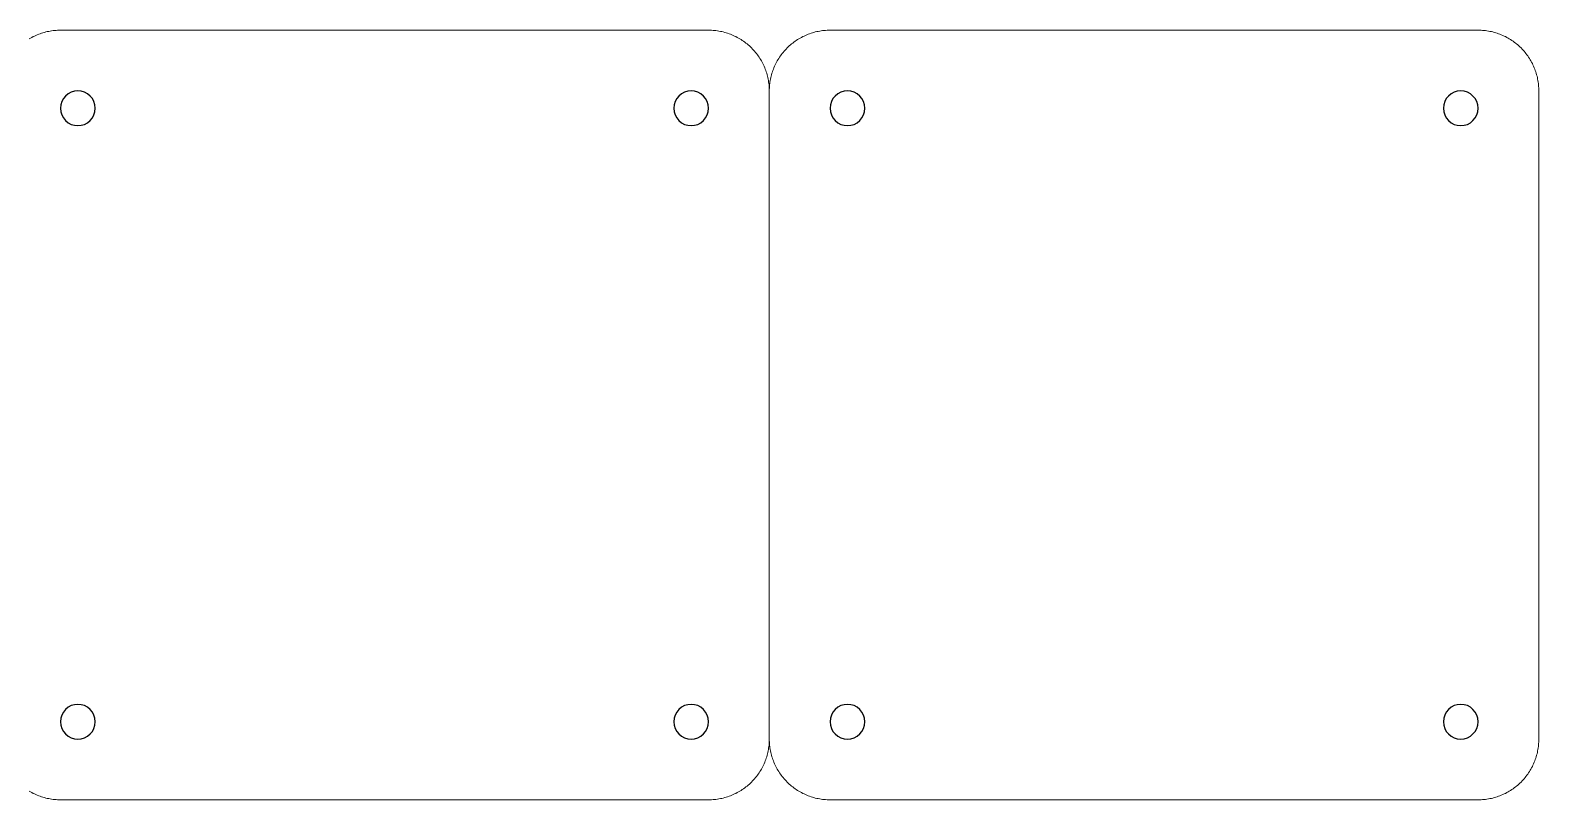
# Model space of a CAD drawing. Header units: millimetres. Extents: x 234 to 1180, y 556 to 689.
# Drawn here: x 919.5 to 1180.2, y 555.8 to 688.8 of the extents above; entities that cross this region are included whole.
import ezdxf

# ---------------------------------------------------------------- set-up
doc = ezdxf.new("R2010")
doc.units = ezdxf.units.MM
doc.layers.add('TOP_Full_CutOut_90', color=7, linetype='Continuous')
doc.layers.add('TOP_Full_CutOut_90_4', color=7, linetype='Continuous')
for name, color, linetype, lineweight in [('TOP_Full_CutOut_90_1', 7, 'Continuous', 18), ('TOP_Full_CutOut_90_2', 7, 'Continuous', 18), ('TOP_Full_CutOut_90_3', 7, 'Continuous', 18)]:
    doc.layers.add(name, color=color, linetype=linetype, lineweight=lineweight)

msp = doc.modelspace()

# ---------------------------------------------------------------- linework, layer by layer
at = {"layer": 'TOP_Full_CutOut_90'}
for points in [[(930.669182, 675.863807), (930.498464, 676.426587), (930.221235, 676.945247), (929.848146, 677.399857), (929.393536, 677.772945), (928.874876, 678.050175), (928.312097, 678.220892), (927.726826, 678.278536), (927.141555, 678.220892), (926.578775, 678.050175), (926.060115, 677.772945), (925.605505, 677.399857), (925.232417, 676.945247), (924.955187, 676.426587), (924.78447, 675.863807), (924.726826, 675.278536), (924.78447, 674.693266), (924.955187, 674.130486), (925.232417, 673.611826), (925.605505, 673.157216), (926.060115, 672.784128), (926.578775, 672.506898), (927.141555, 672.336181), (927.726826, 672.278536), (928.312097, 672.336181), (928.874876, 672.506898), (929.393536, 672.784128), (929.848146, 673.157216), (930.221235, 673.611826), (930.498464, 674.130486), (930.669182, 674.693266), (930.726826, 675.278536)], [(1036.669182, 675.863807), (1036.498464, 676.426587), (1036.221235, 676.945247), (1035.848146, 677.399857), (1035.393536, 677.772945), (1034.874876, 678.050175), (1034.312097, 678.220892), (1033.726826, 678.278536), (1033.141555, 678.220892), (1032.578775, 678.050175), (1032.060115, 677.772945), (1031.605505, 677.399857), (1031.232417, 676.945247), (1030.955187, 676.426587), (1030.78447, 675.863807), (1030.726826, 675.278536), (1030.78447, 674.693266), (1030.955187, 674.130486), (1031.232417, 673.611826), (1031.605505, 673.157216), (1032.060115, 672.784128), (1032.578775, 672.506898), (1033.141555, 672.336181), (1033.726826, 672.278536), (1034.312097, 672.336181), (1034.874876, 672.506898), (1035.393536, 672.784128), (1035.848146, 673.157216), (1036.221235, 673.611826), (1036.498464, 674.130486), (1036.669182, 674.693266), (1036.726826, 675.278536)], [(1063.669182, 675.863807), (1063.498464, 676.426587), (1063.221235, 676.945247), (1062.848146, 677.399857), (1062.393536, 677.772945), (1061.874876, 678.050175), (1061.312097, 678.220892), (1060.726826, 678.278536), (1060.141555, 678.220892), (1059.578775, 678.050175), (1059.060115, 677.772945), (1058.605505, 677.399857), (1058.232417, 676.945247), (1057.955187, 676.426587), (1057.78447, 675.863807), (1057.726826, 675.278536), (1057.78447, 674.693266), (1057.955187, 674.130486), (1058.232417, 673.611826), (1058.605505, 673.157216), (1059.060115, 672.784128), (1059.578775, 672.506898), (1060.141555, 672.336181), (1060.726826, 672.278536), (1061.312097, 672.336181), (1061.874876, 672.506898), (1062.393536, 672.784128), (1062.848146, 673.157216), (1063.221235, 673.611826), (1063.498464, 674.130486), (1063.669182, 674.693266), (1063.726826, 675.278536)], [(1169.669182, 675.863807), (1169.498464, 676.426587), (1169.221235, 676.945247), (1168.848146, 677.399857), (1168.393536, 677.772945), (1167.874876, 678.050175), (1167.312097, 678.220892), (1166.726826, 678.278536), (1166.141555, 678.220892), (1165.578775, 678.050175), (1165.060115, 677.772945), (1164.605505, 677.399857), (1164.232417, 676.945247), (1163.955187, 676.426587), (1163.78447, 675.863807), (1163.726826, 675.278536), (1163.78447, 674.693266), (1163.955187, 674.130486), (1164.232417, 673.611826), (1164.605505, 673.157216), (1165.060115, 672.784128), (1165.578775, 672.506898), (1166.141555, 672.336181), (1166.726826, 672.278536), (1167.312097, 672.336181), (1167.874876, 672.506898), (1168.393536, 672.784128), (1168.848146, 673.157216), (1169.221235, 673.611826), (1169.498464, 674.130486), (1169.669182, 674.693266), (1169.726826, 675.278536)], [(930.669182, 569.863807), (930.498464, 570.426587), (930.221235, 570.945247), (929.848146, 571.399857), (929.393536, 571.772945), (928.874876, 572.050175), (928.312097, 572.220892), (927.726826, 572.278536), (927.141555, 572.220892), (926.578775, 572.050175), (926.060115, 571.772945), (925.605505, 571.399857), (925.232417, 570.945247), (924.955187, 570.426587), (924.78447, 569.863807), (924.726826, 569.278536), (924.78447, 568.693266), (924.955187, 568.130486), (925.232417, 567.611826), (925.605505, 567.157216), (926.060115, 566.784128), (926.578775, 566.506898), (927.141555, 566.336181), (927.726826, 566.278536), (928.312097, 566.336181), (928.874876, 566.506898), (929.393536, 566.784128), (929.848146, 567.157216), (930.221235, 567.611826), (930.498464, 568.130486), (930.669182, 568.693266), (930.726826, 569.278536)], [(1036.669182, 569.863807), (1036.498464, 570.426587), (1036.221235, 570.945247), (1035.848146, 571.399857), (1035.393536, 571.772945), (1034.874876, 572.050175), (1034.312097, 572.220892), (1033.726826, 572.278536), (1033.141555, 572.220892), (1032.578775, 572.050175), (1032.060115, 571.772945), (1031.605505, 571.399857), (1031.232417, 570.945247), (1030.955187, 570.426587), (1030.78447, 569.863807), (1030.726826, 569.278536), (1030.78447, 568.693266), (1030.955187, 568.130486), (1031.232417, 567.611826), (1031.605505, 567.157216), (1032.060115, 566.784128), (1032.578775, 566.506898), (1033.141555, 566.336181), (1033.726826, 566.278536), (1034.312097, 566.336181), (1034.874876, 566.506898), (1035.393536, 566.784128), (1035.848146, 567.157216), (1036.221235, 567.611826), (1036.498464, 568.130486), (1036.669182, 568.693266), (1036.726826, 569.278536)], [(1063.669182, 569.863807), (1063.498464, 570.426587), (1063.221235, 570.945247), (1062.848146, 571.399857), (1062.393536, 571.772945), (1061.874876, 572.050175), (1061.312097, 572.220892), (1060.726826, 572.278536), (1060.141555, 572.220892), (1059.578775, 572.050175), (1059.060115, 571.772945), (1058.605505, 571.399857), (1058.232417, 570.945247), (1057.955187, 570.426587), (1057.78447, 569.863807), (1057.726826, 569.278536), (1057.78447, 568.693266), (1057.955187, 568.130486), (1058.232417, 567.611826), (1058.605505, 567.157216), (1059.060115, 566.784128), (1059.578775, 566.506898), (1060.141555, 566.336181), (1060.726826, 566.278536), (1061.312097, 566.336181), (1061.874876, 566.506898), (1062.393536, 566.784128), (1062.848146, 567.157216), (1063.221235, 567.611826), (1063.498464, 568.130486), (1063.669182, 568.693266), (1063.726826, 569.278536)], [(1169.669182, 569.863807), (1169.498464, 570.426587), (1169.221235, 570.945247), (1168.848146, 571.399857), (1168.393536, 571.772945), (1167.874876, 572.050175), (1167.312097, 572.220892), (1166.726826, 572.278536), (1166.141555, 572.220892), (1165.578775, 572.050175), (1165.060115, 571.772945), (1164.605505, 571.399857), (1164.232417, 570.945247), (1163.955187, 570.426587), (1163.78447, 569.863807), (1163.726826, 569.278536), (1163.78447, 568.693266), (1163.955187, 568.130486), (1164.232417, 567.611826), (1164.605505, 567.157216), (1165.060115, 566.784128), (1165.578775, 566.506898), (1166.141555, 566.336181), (1166.726826, 566.278536), (1167.312097, 566.336181), (1167.874876, 566.506898), (1168.393536, 566.784128), (1168.848146, 567.157216), (1169.221235, 567.611826), (1169.498464, 568.130486), (1169.669182, 568.693266), (1169.726826, 569.278536)]]:
    msp.add_lwpolyline(points, close=True, dxfattribs=at)
at = {"layer": 'TOP_Full_CutOut_90_1'}
for points in [[(919.328747, 687.284687), (919.551395, 687.41445), (919.77716, 687.53871), (920.005907, 687.657392), (920.237497, 687.770424), (920.471792, 687.877739), (920.70865, 687.979272), (920.947928, 688.074961), (921.189482, 688.164749), (921.433167, 688.248582), (921.678837, 688.32641), (921.926342, 688.398185), (922.175534, 688.463865), (922.426263, 688.523409), (922.678377, 688.576782), (922.931726, 688.623952), (923.186156, 688.66489), (923.441514, 688.699572), (923.697646, 688.727976), (923.954398, 688.750086), (924.211615, 688.765889), (924.469143, 688.775374), (924.726826, 688.778536), (1036.726826, 688.778536), (1036.984509, 688.775374), (1037.242036, 688.765889), (1037.499254, 688.750086), (1037.756006, 688.727976), (1038.012138, 688.699572), (1038.267496, 688.66489), (1038.521926, 688.623952), (1038.775274, 688.576782), (1039.027389, 688.523409), (1039.278118, 688.463865), (1039.52731, 688.398185), (1039.774815, 688.32641), (1040.020484, 688.248582), (1040.264169, 688.164749), (1040.505724, 688.074961), (1040.745002, 687.979272), (1040.98186, 687.877739), (1041.216154, 687.770424), (1041.447745, 687.657392), (1041.676491, 687.53871), (1041.902257, 687.41445), (1042.124905, 687.284687), (1042.344301, 687.149499), (1042.560313, 687.008967), (1042.772812, 686.863177), (1042.981668, 686.712216), (1043.186757, 686.556174), (1043.387955, 686.395146), (1043.585141, 686.229229), (1043.778195, 686.058523), (1043.967001, 685.883131), (1044.151447, 685.703158), (1044.33142, 685.518712), (1044.506813, 685.329905), (1044.677519, 685.136851), (1044.843435, 684.939666), (1045.004463, 684.738468), (1045.160505, 684.533379), (1045.311466, 684.324522), (1045.457257, 684.112024), (1045.597788, 683.896011), (1045.732976, 683.676615), (1045.862739, 683.453967), (1045.986999, 683.228202), (1046.105681, 682.999455), (1046.218713, 682.767865), (1046.326028, 682.53357), (1046.427561, 682.296713), (1046.52325, 682.057434), (1046.613038, 681.81588), (1046.696872, 681.572195), (1046.774699, 681.326526), (1046.846474, 681.07902), (1046.912154, 680.829828), (1046.971698, 680.579099), (1047.025071, 680.326985), (1047.072241, 680.073636), (1047.113179, 679.819206), (1047.147861, 679.563849), (1047.176265, 679.307716), (1047.198376, 679.050964), (1047.214178, 678.793747), (1047.223663, 678.536219), (1047.226826, 678.278536), (1047.226826, 566.278536), (1047.223663, 566.020854), (1047.214178, 565.763326), (1047.198376, 565.506109), (1047.176265, 565.249356), (1047.147861, 564.993224), (1047.113179, 564.737866), (1047.072241, 564.483437), (1047.025071, 564.230088), (1046.971698, 563.977973), (1046.912154, 563.727245), (1046.846474, 563.478053), (1046.774699, 563.230547), (1046.696872, 562.984878), (1046.613038, 562.741193), (1046.52325, 562.499639), (1046.427561, 562.26036), (1046.326028, 562.023503), (1046.218713, 561.789208), (1046.105681, 561.557618), (1045.986999, 561.328871), (1045.862739, 561.103105), (1045.732976, 560.880458), (1045.597788, 560.661061), (1045.457257, 560.445049), (1045.311466, 560.23255), (1045.160505, 560.023694), (1045.004463, 559.818605), (1044.843435, 559.617407), (1044.677519, 559.420222), (1044.506813, 559.227167), (1044.33142, 559.038361), (1044.151447, 558.853915), (1043.967001, 558.673942), (1043.778195, 558.49855), (1043.585141, 558.327844), (1043.387955, 558.161927), (1043.186757, 558.000899), (1042.981668, 557.844857), (1042.772812, 557.693896), (1042.560313, 557.548106), (1042.344301, 557.407574), (1042.124905, 557.272386), (1041.902257, 557.142623), (1041.676491, 557.018363), (1041.447745, 556.899681), (1041.216154, 556.786649), (1040.98186, 556.679334), (1040.745002, 556.577801), (1040.505724, 556.482112), (1040.264169, 556.392324), (1040.020484, 556.308491), (1039.774815, 556.230663), (1039.52731, 556.158888), (1039.278118, 556.093208), (1039.027389, 556.033664), (1038.775274, 555.980291), (1038.521926, 555.933121), (1038.267496, 555.892183), (1038.012138, 555.857501), (1037.756006, 555.829097), (1037.499254, 555.806987), (1037.242036, 555.791184), (1036.984509, 555.781699), (1036.726826, 555.778536), (924.726826, 555.778536), (924.469143, 555.781699), (924.211615, 555.791184), (923.954398, 555.806987), (923.697646, 555.829097), (923.441514, 555.857501), (923.186156, 555.892183), (922.931726, 555.933121), (922.678377, 555.980291), (922.426263, 556.033664), (922.175534, 556.093208), (921.926342, 556.158888), (921.678837, 556.230663), (921.433167, 556.308491), (921.189482, 556.392324), (920.947928, 556.482112), (920.70865, 556.577801), (920.471792, 556.679334), (920.237497, 556.786649), (920.005907, 556.899681), (919.77716, 557.018363), (919.551395, 557.142623), (919.328747, 557.272386)], [(1047.226826, 678.278536), (1047.229988, 678.536219), (1047.239473, 678.793747), (1047.255276, 679.050964), (1047.277386, 679.307716), (1047.305791, 679.563849), (1047.340472, 679.819206), (1047.38141, 680.073636), (1047.42858, 680.326985), (1047.481953, 680.579099), (1047.541498, 680.829828), (1047.607177, 681.07902), (1047.678952, 681.326526), (1047.75678, 681.572195), (1047.840613, 681.81588), (1047.930401, 682.057434), (1048.026091, 682.296713), (1048.127623, 682.53357), (1048.234938, 682.767865), (1048.347971, 682.999455), (1048.466652, 683.228202), (1048.590912, 683.453967), (1048.720675, 683.676615), (1048.855863, 683.896011), (1048.996395, 684.112024), (1049.142185, 684.324522), (1049.293147, 684.533379), (1049.449188, 684.738468), (1049.610216, 684.939666), (1049.776133, 685.136851), (1049.946839, 685.329905), (1050.122231, 685.518712), (1050.302205, 685.703158), (1050.48665, 685.883131), (1050.675457, 686.058523), (1050.868511, 686.229229), (1051.065696, 686.395146), (1051.266894, 686.556174), (1051.471983, 686.712216), (1051.68084, 686.863177), (1051.893338, 687.008967), (1052.109351, 687.149499), (1052.328747, 687.284687), (1052.551395, 687.41445), (1052.77716, 687.53871), (1053.005907, 687.657392), (1053.237497, 687.770424), (1053.471792, 687.877739), (1053.70865, 687.979272), (1053.947928, 688.074961), (1054.189482, 688.164749), (1054.433167, 688.248582), (1054.678837, 688.32641), (1054.926342, 688.398185), (1055.175534, 688.463865), (1055.426263, 688.523409), (1055.678377, 688.576782), (1055.931726, 688.623952), (1056.186156, 688.66489), (1056.441514, 688.699572), (1056.697646, 688.727976), (1056.954398, 688.750086), (1057.211615, 688.765889), (1057.469143, 688.775374), (1057.726826, 688.778536), (1169.726826, 688.778536), (1169.984509, 688.775374), (1170.242036, 688.765889), (1170.499254, 688.750086), (1170.756006, 688.727976), (1171.012138, 688.699572), (1171.267496, 688.66489), (1171.521926, 688.623952), (1171.775274, 688.576782), (1172.027389, 688.523409), (1172.278118, 688.463865), (1172.52731, 688.398185), (1172.774815, 688.32641), (1173.020484, 688.248582), (1173.264169, 688.164749), (1173.505724, 688.074961), (1173.745002, 687.979272), (1173.98186, 687.877739), (1174.216154, 687.770424), (1174.447745, 687.657392), (1174.676491, 687.53871), (1174.902257, 687.41445), (1175.124905, 687.284687), (1175.344301, 687.149499), (1175.560313, 687.008967), (1175.772812, 686.863177), (1175.981668, 686.712216), (1176.186757, 686.556174), (1176.387955, 686.395146), (1176.585141, 686.229229), (1176.778195, 686.058523), (1176.967001, 685.883131), (1177.151447, 685.703158), (1177.33142, 685.518712), (1177.506813, 685.329905), (1177.677519, 685.136851), (1177.843435, 684.939666), (1178.004463, 684.738468), (1178.160505, 684.533379), (1178.311466, 684.324522), (1178.457257, 684.112024), (1178.597788, 683.896011), (1178.732976, 683.676615), (1178.862739, 683.453967), (1178.986999, 683.228202), (1179.105681, 682.999455), (1179.218713, 682.767865), (1179.326028, 682.53357), (1179.427561, 682.296713), (1179.52325, 682.057434), (1179.613038, 681.81588), (1179.696872, 681.572195), (1179.774699, 681.326526), (1179.846474, 681.07902), (1179.912154, 680.829828), (1179.971698, 680.579099), (1180.025071, 680.326985), (1180.072241, 680.073636), (1180.113179, 679.819206), (1180.147861, 679.563849), (1180.176265, 679.307716), (1180.198376, 679.050964), (1180.214178, 678.793747), (1180.223663, 678.536219), (1180.226826, 678.278536), (1180.226826, 566.278536), (1180.223663, 566.020854), (1180.214178, 565.763326), (1180.198376, 565.506109), (1180.176265, 565.249356), (1180.147861, 564.993224), (1180.113179, 564.737866), (1180.072241, 564.483437), (1180.025071, 564.230088), (1179.971698, 563.977973), (1179.912154, 563.727245), (1179.846474, 563.478053), (1179.774699, 563.230547), (1179.696872, 562.984878), (1179.613038, 562.741193), (1179.52325, 562.499639), (1179.427561, 562.26036), (1179.326028, 562.023503), (1179.218713, 561.789208), (1179.105681, 561.557618), (1178.986999, 561.328871), (1178.862739, 561.103105), (1178.732976, 560.880458), (1178.597788, 560.661061), (1178.457257, 560.445049), (1178.311466, 560.23255), (1178.160505, 560.023694), (1178.004463, 559.818605), (1177.843435, 559.617407), (1177.677519, 559.420222), (1177.506813, 559.227167), (1177.33142, 559.038361), (1177.151447, 558.853915), (1176.967001, 558.673942), (1176.778195, 558.49855), (1176.585141, 558.327844), (1176.387955, 558.161927), (1176.186757, 558.000899), (1175.981668, 557.844857), (1175.772812, 557.693896), (1175.560313, 557.548106), (1175.344301, 557.407574), (1175.124905, 557.272386), (1174.902257, 557.142623), (1174.676491, 557.018363), (1174.447745, 556.899681), (1174.216154, 556.786649), (1173.98186, 556.679334), (1173.745002, 556.577801), (1173.505724, 556.482112), (1173.264169, 556.392324), (1173.020484, 556.308491), (1172.774815, 556.230663), (1172.52731, 556.158888), (1172.278118, 556.093208), (1172.027389, 556.033664), (1171.775274, 555.980291), (1171.521926, 555.933121), (1171.267496, 555.892183), (1171.012138, 555.857501), (1170.756006, 555.829097), (1170.499254, 555.806987), (1170.242036, 555.791184), (1169.984509, 555.781699), (1169.726826, 555.778536), (1057.726826, 555.778536), (1057.469143, 555.781699), (1057.211615, 555.791184), (1056.954398, 555.806987), (1056.697646, 555.829097), (1056.441514, 555.857501), (1056.186156, 555.892183), (1055.931726, 555.933121), (1055.678377, 555.980291), (1055.426263, 556.033664), (1055.175534, 556.093208), (1054.926342, 556.158888), (1054.678837, 556.230663), (1054.433167, 556.308491), (1054.189482, 556.392324), (1053.947928, 556.482112), (1053.70865, 556.577801), (1053.471792, 556.679334), (1053.237497, 556.786649), (1053.005907, 556.899681), (1052.77716, 557.018363), (1052.551395, 557.142623), (1052.328747, 557.272386), (1052.109351, 557.407574), (1051.893338, 557.548106), (1051.68084, 557.693896), (1051.471983, 557.844857), (1051.266894, 558.000899), (1051.065696, 558.161927), (1050.868511, 558.327844), (1050.675457, 558.49855), (1050.48665, 558.673942), (1050.302205, 558.853915), (1050.122231, 559.038361), (1049.946839, 559.227167), (1049.776133, 559.420222), (1049.610216, 559.617407), (1049.449188, 559.818605), (1049.293147, 560.023694), (1049.142185, 560.23255), (1048.996395, 560.445049), (1048.855863, 560.661061), (1048.720675, 560.880458), (1048.590912, 561.103105), (1048.466652, 561.328871), (1048.347971, 561.557618), (1048.234938, 561.789208), (1048.127623, 562.023503), (1048.026091, 562.26036), (1047.930401, 562.499639), (1047.840613, 562.741193), (1047.75678, 562.984878), (1047.678952, 563.230547), (1047.607177, 563.478053), (1047.541498, 563.727245), (1047.481953, 563.977973), (1047.42858, 564.230088), (1047.38141, 564.483437), (1047.340472, 564.737866), (1047.305791, 564.993224), (1047.277386, 565.249356), (1047.255276, 565.506109), (1047.239473, 565.763326), (1047.229988, 566.020854), (1047.226826, 566.278536)]]:
    msp.add_lwpolyline(points, dxfattribs=at)
at = {"layer": 'TOP_Full_CutOut_90_2'}
for points in [[(930.669182, 675.863807), (930.498464, 676.426587), (930.221235, 676.945247), (929.848146, 677.399857), (929.393536, 677.772945), (928.874876, 678.050175), (928.312097, 678.220892), (927.726826, 678.278536), (927.141555, 678.220892), (926.578775, 678.050175), (926.060115, 677.772945), (925.605505, 677.399857), (925.232417, 676.945247), (924.955187, 676.426587), (924.78447, 675.863807), (924.726826, 675.278536), (924.78447, 674.693266), (924.955187, 674.130486), (925.232417, 673.611826), (925.605505, 673.157216), (926.060115, 672.784128), (926.578775, 672.506898), (927.141555, 672.336181), (927.726826, 672.278536), (928.312097, 672.336181), (928.874876, 672.506898), (929.393536, 672.784128), (929.848146, 673.157216), (930.221235, 673.611826), (930.498464, 674.130486), (930.669182, 674.693266), (930.726826, 675.278536)], [(1036.669182, 675.863807), (1036.498464, 676.426587), (1036.221235, 676.945247), (1035.848146, 677.399857), (1035.393536, 677.772945), (1034.874876, 678.050175), (1034.312097, 678.220892), (1033.726826, 678.278536), (1033.141555, 678.220892), (1032.578775, 678.050175), (1032.060115, 677.772945), (1031.605505, 677.399857), (1031.232417, 676.945247), (1030.955187, 676.426587), (1030.78447, 675.863807), (1030.726826, 675.278536), (1030.78447, 674.693266), (1030.955187, 674.130486), (1031.232417, 673.611826), (1031.605505, 673.157216), (1032.060115, 672.784128), (1032.578775, 672.506898), (1033.141555, 672.336181), (1033.726826, 672.278536), (1034.312097, 672.336181), (1034.874876, 672.506898), (1035.393536, 672.784128), (1035.848146, 673.157216), (1036.221235, 673.611826), (1036.498464, 674.130486), (1036.669182, 674.693266), (1036.726826, 675.278536)], [(1063.669182, 675.863807), (1063.498464, 676.426587), (1063.221235, 676.945247), (1062.848146, 677.399857), (1062.393536, 677.772945), (1061.874876, 678.050175), (1061.312097, 678.220892), (1060.726826, 678.278536), (1060.141555, 678.220892), (1059.578775, 678.050175), (1059.060115, 677.772945), (1058.605505, 677.399857), (1058.232417, 676.945247), (1057.955187, 676.426587), (1057.78447, 675.863807), (1057.726826, 675.278536), (1057.78447, 674.693266), (1057.955187, 674.130486), (1058.232417, 673.611826), (1058.605505, 673.157216), (1059.060115, 672.784128), (1059.578775, 672.506898), (1060.141555, 672.336181), (1060.726826, 672.278536), (1061.312097, 672.336181), (1061.874876, 672.506898), (1062.393536, 672.784128), (1062.848146, 673.157216), (1063.221235, 673.611826), (1063.498464, 674.130486), (1063.669182, 674.693266), (1063.726826, 675.278536)], [(1169.669182, 675.863807), (1169.498464, 676.426587), (1169.221235, 676.945247), (1168.848146, 677.399857), (1168.393536, 677.772945), (1167.874876, 678.050175), (1167.312097, 678.220892), (1166.726826, 678.278536), (1166.141555, 678.220892), (1165.578775, 678.050175), (1165.060115, 677.772945), (1164.605505, 677.399857), (1164.232417, 676.945247), (1163.955187, 676.426587), (1163.78447, 675.863807), (1163.726826, 675.278536), (1163.78447, 674.693266), (1163.955187, 674.130486), (1164.232417, 673.611826), (1164.605505, 673.157216), (1165.060115, 672.784128), (1165.578775, 672.506898), (1166.141555, 672.336181), (1166.726826, 672.278536), (1167.312097, 672.336181), (1167.874876, 672.506898), (1168.393536, 672.784128), (1168.848146, 673.157216), (1169.221235, 673.611826), (1169.498464, 674.130486), (1169.669182, 674.693266), (1169.726826, 675.278536)], [(930.669182, 569.863807), (930.498464, 570.426587), (930.221235, 570.945247), (929.848146, 571.399857), (929.393536, 571.772945), (928.874876, 572.050175), (928.312097, 572.220892), (927.726826, 572.278536), (927.141555, 572.220892), (926.578775, 572.050175), (926.060115, 571.772945), (925.605505, 571.399857), (925.232417, 570.945247), (924.955187, 570.426587), (924.78447, 569.863807), (924.726826, 569.278536), (924.78447, 568.693266), (924.955187, 568.130486), (925.232417, 567.611826), (925.605505, 567.157216), (926.060115, 566.784128), (926.578775, 566.506898), (927.141555, 566.336181), (927.726826, 566.278536), (928.312097, 566.336181), (928.874876, 566.506898), (929.393536, 566.784128), (929.848146, 567.157216), (930.221235, 567.611826), (930.498464, 568.130486), (930.669182, 568.693266), (930.726826, 569.278536)], [(1036.669182, 569.863807), (1036.498464, 570.426587), (1036.221235, 570.945247), (1035.848146, 571.399857), (1035.393536, 571.772945), (1034.874876, 572.050175), (1034.312097, 572.220892), (1033.726826, 572.278536), (1033.141555, 572.220892), (1032.578775, 572.050175), (1032.060115, 571.772945), (1031.605505, 571.399857), (1031.232417, 570.945247), (1030.955187, 570.426587), (1030.78447, 569.863807), (1030.726826, 569.278536), (1030.78447, 568.693266), (1030.955187, 568.130486), (1031.232417, 567.611826), (1031.605505, 567.157216), (1032.060115, 566.784128), (1032.578775, 566.506898), (1033.141555, 566.336181), (1033.726826, 566.278536), (1034.312097, 566.336181), (1034.874876, 566.506898), (1035.393536, 566.784128), (1035.848146, 567.157216), (1036.221235, 567.611826), (1036.498464, 568.130486), (1036.669182, 568.693266), (1036.726826, 569.278536)], [(1063.669182, 569.863807), (1063.498464, 570.426587), (1063.221235, 570.945247), (1062.848146, 571.399857), (1062.393536, 571.772945), (1061.874876, 572.050175), (1061.312097, 572.220892), (1060.726826, 572.278536), (1060.141555, 572.220892), (1059.578775, 572.050175), (1059.060115, 571.772945), (1058.605505, 571.399857), (1058.232417, 570.945247), (1057.955187, 570.426587), (1057.78447, 569.863807), (1057.726826, 569.278536), (1057.78447, 568.693266), (1057.955187, 568.130486), (1058.232417, 567.611826), (1058.605505, 567.157216), (1059.060115, 566.784128), (1059.578775, 566.506898), (1060.141555, 566.336181), (1060.726826, 566.278536), (1061.312097, 566.336181), (1061.874876, 566.506898), (1062.393536, 566.784128), (1062.848146, 567.157216), (1063.221235, 567.611826), (1063.498464, 568.130486), (1063.669182, 568.693266), (1063.726826, 569.278536)], [(1169.669182, 569.863807), (1169.498464, 570.426587), (1169.221235, 570.945247), (1168.848146, 571.399857), (1168.393536, 571.772945), (1167.874876, 572.050175), (1167.312097, 572.220892), (1166.726826, 572.278536), (1166.141555, 572.220892), (1165.578775, 572.050175), (1165.060115, 571.772945), (1164.605505, 571.399857), (1164.232417, 570.945247), (1163.955187, 570.426587), (1163.78447, 569.863807), (1163.726826, 569.278536), (1163.78447, 568.693266), (1163.955187, 568.130486), (1164.232417, 567.611826), (1164.605505, 567.157216), (1165.060115, 566.784128), (1165.578775, 566.506898), (1166.141555, 566.336181), (1166.726826, 566.278536), (1167.312097, 566.336181), (1167.874876, 566.506898), (1168.393536, 566.784128), (1168.848146, 567.157216), (1169.221235, 567.611826), (1169.498464, 568.130486), (1169.669182, 568.693266), (1169.726826, 569.278536)]]:
    msp.add_lwpolyline(points, close=True, dxfattribs=at)
at = {"layer": 'TOP_Full_CutOut_90_3'}
for points in [[(919.328747, 687.284687), (919.551395, 687.41445), (919.77716, 687.53871), (920.005907, 687.657392), (920.237497, 687.770424), (920.471792, 687.877739), (920.70865, 687.979272), (920.947928, 688.074961), (921.189482, 688.164749), (921.433167, 688.248582), (921.678837, 688.32641), (921.926342, 688.398185), (922.175534, 688.463865), (922.426263, 688.523409), (922.678377, 688.576782), (922.931726, 688.623952), (923.186156, 688.66489), (923.441514, 688.699572), (923.697646, 688.727976), (923.954398, 688.750086), (924.211615, 688.765889), (924.469143, 688.775374), (924.726826, 688.778536), (1036.726826, 688.778536), (1036.984509, 688.775374), (1037.242036, 688.765889), (1037.499254, 688.750086), (1037.756006, 688.727976), (1038.012138, 688.699572), (1038.267496, 688.66489), (1038.521926, 688.623952), (1038.775274, 688.576782), (1039.027389, 688.523409), (1039.278118, 688.463865), (1039.52731, 688.398185), (1039.774815, 688.32641), (1040.020484, 688.248582), (1040.264169, 688.164749), (1040.505724, 688.074961), (1040.745002, 687.979272), (1040.98186, 687.877739), (1041.216154, 687.770424), (1041.447745, 687.657392), (1041.676491, 687.53871), (1041.902257, 687.41445), (1042.124905, 687.284687), (1042.344301, 687.149499), (1042.560313, 687.008967), (1042.772812, 686.863177), (1042.981668, 686.712216), (1043.186757, 686.556174), (1043.387955, 686.395146), (1043.585141, 686.229229), (1043.778195, 686.058523), (1043.967001, 685.883131), (1044.151447, 685.703158), (1044.33142, 685.518712), (1044.506813, 685.329905), (1044.677519, 685.136851), (1044.843435, 684.939666), (1045.004463, 684.738468), (1045.160505, 684.533379), (1045.311466, 684.324522), (1045.457257, 684.112024), (1045.597788, 683.896011), (1045.732976, 683.676615), (1045.862739, 683.453967), (1045.986999, 683.228202), (1046.105681, 682.999455), (1046.218713, 682.767865), (1046.326028, 682.53357), (1046.427561, 682.296713), (1046.52325, 682.057434), (1046.613038, 681.81588), (1046.696872, 681.572195), (1046.774699, 681.326526), (1046.846474, 681.07902), (1046.912154, 680.829828), (1046.971698, 680.579099), (1047.025071, 680.326985), (1047.072241, 680.073636), (1047.113179, 679.819206), (1047.147861, 679.563849), (1047.176265, 679.307716), (1047.198376, 679.050964), (1047.214178, 678.793747), (1047.223663, 678.536219), (1047.226826, 678.278536), (1047.226826, 566.278536), (1047.223663, 566.020854), (1047.214178, 565.763326), (1047.198376, 565.506109), (1047.176265, 565.249356), (1047.147861, 564.993224), (1047.113179, 564.737866), (1047.072241, 564.483437), (1047.025071, 564.230088), (1046.971698, 563.977973), (1046.912154, 563.727245), (1046.846474, 563.478053), (1046.774699, 563.230547), (1046.696872, 562.984878), (1046.613038, 562.741193), (1046.52325, 562.499639), (1046.427561, 562.26036), (1046.326028, 562.023503), (1046.218713, 561.789208), (1046.105681, 561.557618), (1045.986999, 561.328871), (1045.862739, 561.103105), (1045.732976, 560.880458), (1045.597788, 560.661061), (1045.457257, 560.445049), (1045.311466, 560.23255), (1045.160505, 560.023694), (1045.004463, 559.818605), (1044.843435, 559.617407), (1044.677519, 559.420222), (1044.506813, 559.227167), (1044.33142, 559.038361), (1044.151447, 558.853915), (1043.967001, 558.673942), (1043.778195, 558.49855), (1043.585141, 558.327844), (1043.387955, 558.161927), (1043.186757, 558.000899), (1042.981668, 557.844857), (1042.772812, 557.693896), (1042.560313, 557.548106), (1042.344301, 557.407574), (1042.124905, 557.272386), (1041.902257, 557.142623), (1041.676491, 557.018363), (1041.447745, 556.899681), (1041.216154, 556.786649), (1040.98186, 556.679334), (1040.745002, 556.577801), (1040.505724, 556.482112), (1040.264169, 556.392324), (1040.020484, 556.308491), (1039.774815, 556.230663), (1039.52731, 556.158888), (1039.278118, 556.093208), (1039.027389, 556.033664), (1038.775274, 555.980291), (1038.521926, 555.933121), (1038.267496, 555.892183), (1038.012138, 555.857501), (1037.756006, 555.829097), (1037.499254, 555.806987), (1037.242036, 555.791184), (1036.984509, 555.781699), (1036.726826, 555.778536), (924.726826, 555.778536), (924.469143, 555.781699), (924.211615, 555.791184), (923.954398, 555.806987), (923.697646, 555.829097), (923.441514, 555.857501), (923.186156, 555.892183), (922.931726, 555.933121), (922.678377, 555.980291), (922.426263, 556.033664), (922.175534, 556.093208), (921.926342, 556.158888), (921.678837, 556.230663), (921.433167, 556.308491), (921.189482, 556.392324), (920.947928, 556.482112), (920.70865, 556.577801), (920.471792, 556.679334), (920.237497, 556.786649), (920.005907, 556.899681), (919.77716, 557.018363), (919.551395, 557.142623), (919.328747, 557.272386)], [(1047.226826, 678.278536), (1047.229988, 678.536219), (1047.239473, 678.793747), (1047.255276, 679.050964), (1047.277386, 679.307716), (1047.305791, 679.563849), (1047.340472, 679.819206), (1047.38141, 680.073636), (1047.42858, 680.326985), (1047.481953, 680.579099), (1047.541498, 680.829828), (1047.607177, 681.07902), (1047.678952, 681.326526), (1047.75678, 681.572195), (1047.840613, 681.81588), (1047.930401, 682.057434), (1048.026091, 682.296713), (1048.127623, 682.53357), (1048.234938, 682.767865), (1048.347971, 682.999455), (1048.466652, 683.228202), (1048.590912, 683.453967), (1048.720675, 683.676615), (1048.855863, 683.896011), (1048.996395, 684.112024), (1049.142185, 684.324522), (1049.293147, 684.533379), (1049.449188, 684.738468), (1049.610216, 684.939666), (1049.776133, 685.136851), (1049.946839, 685.329905), (1050.122231, 685.518712), (1050.302205, 685.703158), (1050.48665, 685.883131), (1050.675457, 686.058523), (1050.868511, 686.229229), (1051.065696, 686.395146), (1051.266894, 686.556174), (1051.471983, 686.712216), (1051.68084, 686.863177), (1051.893338, 687.008967), (1052.109351, 687.149499), (1052.328747, 687.284687), (1052.551395, 687.41445), (1052.77716, 687.53871), (1053.005907, 687.657392), (1053.237497, 687.770424), (1053.471792, 687.877739), (1053.70865, 687.979272), (1053.947928, 688.074961), (1054.189482, 688.164749), (1054.433167, 688.248582), (1054.678837, 688.32641), (1054.926342, 688.398185), (1055.175534, 688.463865), (1055.426263, 688.523409), (1055.678377, 688.576782), (1055.931726, 688.623952), (1056.186156, 688.66489), (1056.441514, 688.699572), (1056.697646, 688.727976), (1056.954398, 688.750086), (1057.211615, 688.765889), (1057.469143, 688.775374), (1057.726826, 688.778536), (1169.726826, 688.778536), (1169.984509, 688.775374), (1170.242036, 688.765889), (1170.499254, 688.750086), (1170.756006, 688.727976), (1171.012138, 688.699572), (1171.267496, 688.66489), (1171.521926, 688.623952), (1171.775274, 688.576782), (1172.027389, 688.523409), (1172.278118, 688.463865), (1172.52731, 688.398185), (1172.774815, 688.32641), (1173.020484, 688.248582), (1173.264169, 688.164749), (1173.505724, 688.074961), (1173.745002, 687.979272), (1173.98186, 687.877739), (1174.216154, 687.770424), (1174.447745, 687.657392), (1174.676491, 687.53871), (1174.902257, 687.41445), (1175.124905, 687.284687), (1175.344301, 687.149499), (1175.560313, 687.008967), (1175.772812, 686.863177), (1175.981668, 686.712216), (1176.186757, 686.556174), (1176.387955, 686.395146), (1176.585141, 686.229229), (1176.778195, 686.058523), (1176.967001, 685.883131), (1177.151447, 685.703158), (1177.33142, 685.518712), (1177.506813, 685.329905), (1177.677519, 685.136851), (1177.843435, 684.939666), (1178.004463, 684.738468), (1178.160505, 684.533379), (1178.311466, 684.324522), (1178.457257, 684.112024), (1178.597788, 683.896011), (1178.732976, 683.676615), (1178.862739, 683.453967), (1178.986999, 683.228202), (1179.105681, 682.999455), (1179.218713, 682.767865), (1179.326028, 682.53357), (1179.427561, 682.296713), (1179.52325, 682.057434), (1179.613038, 681.81588), (1179.696872, 681.572195), (1179.774699, 681.326526), (1179.846474, 681.07902), (1179.912154, 680.829828), (1179.971698, 680.579099), (1180.025071, 680.326985), (1180.072241, 680.073636), (1180.113179, 679.819206), (1180.147861, 679.563849), (1180.176265, 679.307716), (1180.198376, 679.050964), (1180.214178, 678.793747), (1180.223663, 678.536219), (1180.226826, 678.278536), (1180.226826, 566.278536), (1180.223663, 566.020854), (1180.214178, 565.763326), (1180.198376, 565.506109), (1180.176265, 565.249356), (1180.147861, 564.993224), (1180.113179, 564.737866), (1180.072241, 564.483437), (1180.025071, 564.230088), (1179.971698, 563.977973), (1179.912154, 563.727245), (1179.846474, 563.478053), (1179.774699, 563.230547), (1179.696872, 562.984878), (1179.613038, 562.741193), (1179.52325, 562.499639), (1179.427561, 562.26036), (1179.326028, 562.023503), (1179.218713, 561.789208), (1179.105681, 561.557618), (1178.986999, 561.328871), (1178.862739, 561.103105), (1178.732976, 560.880458), (1178.597788, 560.661061), (1178.457257, 560.445049), (1178.311466, 560.23255), (1178.160505, 560.023694), (1178.004463, 559.818605), (1177.843435, 559.617407), (1177.677519, 559.420222), (1177.506813, 559.227167), (1177.33142, 559.038361), (1177.151447, 558.853915), (1176.967001, 558.673942), (1176.778195, 558.49855), (1176.585141, 558.327844), (1176.387955, 558.161927), (1176.186757, 558.000899), (1175.981668, 557.844857), (1175.772812, 557.693896), (1175.560313, 557.548106), (1175.344301, 557.407574), (1175.124905, 557.272386), (1174.902257, 557.142623), (1174.676491, 557.018363), (1174.447745, 556.899681), (1174.216154, 556.786649), (1173.98186, 556.679334), (1173.745002, 556.577801), (1173.505724, 556.482112), (1173.264169, 556.392324), (1173.020484, 556.308491), (1172.774815, 556.230663), (1172.52731, 556.158888), (1172.278118, 556.093208), (1172.027389, 556.033664), (1171.775274, 555.980291), (1171.521926, 555.933121), (1171.267496, 555.892183), (1171.012138, 555.857501), (1170.756006, 555.829097), (1170.499254, 555.806987), (1170.242036, 555.791184), (1169.984509, 555.781699), (1169.726826, 555.778536), (1057.726826, 555.778536), (1057.469143, 555.781699), (1057.211615, 555.791184), (1056.954398, 555.806987), (1056.697646, 555.829097), (1056.441514, 555.857501), (1056.186156, 555.892183), (1055.931726, 555.933121), (1055.678377, 555.980291), (1055.426263, 556.033664), (1055.175534, 556.093208), (1054.926342, 556.158888), (1054.678837, 556.230663), (1054.433167, 556.308491), (1054.189482, 556.392324), (1053.947928, 556.482112), (1053.70865, 556.577801), (1053.471792, 556.679334), (1053.237497, 556.786649), (1053.005907, 556.899681), (1052.77716, 557.018363), (1052.551395, 557.142623), (1052.328747, 557.272386), (1052.109351, 557.407574), (1051.893338, 557.548106), (1051.68084, 557.693896), (1051.471983, 557.844857), (1051.266894, 558.000899), (1051.065696, 558.161927), (1050.868511, 558.327844), (1050.675457, 558.49855), (1050.48665, 558.673942), (1050.302205, 558.853915), (1050.122231, 559.038361), (1049.946839, 559.227167), (1049.776133, 559.420222), (1049.610216, 559.617407), (1049.449188, 559.818605), (1049.293147, 560.023694), (1049.142185, 560.23255), (1048.996395, 560.445049), (1048.855863, 560.661061), (1048.720675, 560.880458), (1048.590912, 561.103105), (1048.466652, 561.328871), (1048.347971, 561.557618), (1048.234938, 561.789208), (1048.127623, 562.023503), (1048.026091, 562.26036), (1047.930401, 562.499639), (1047.840613, 562.741193), (1047.75678, 562.984878), (1047.678952, 563.230547), (1047.607177, 563.478053), (1047.541498, 563.727245), (1047.481953, 563.977973), (1047.42858, 564.230088), (1047.38141, 564.483437), (1047.340472, 564.737866), (1047.305791, 564.993224), (1047.277386, 565.249356), (1047.255276, 565.506109), (1047.239473, 565.763326), (1047.229988, 566.020854), (1047.226826, 566.278536)]]:
    msp.add_lwpolyline(points, dxfattribs=at)
at = {"layer": 'TOP_Full_CutOut_90_4'}
msp.add_lwpolyline([(1036.669182, 569.863807), (1036.498464, 570.426587), (1036.221235, 570.945247), (1035.848146, 571.399857), (1035.393536, 571.772945), (1034.874876, 572.050175), (1034.312097, 572.220892), (1033.726826, 572.278536), (1033.141555, 572.220892), (1032.578775, 572.050175), (1032.060115, 571.772945), (1031.605505, 571.399857), (1031.232417, 570.945247), (1030.955187, 570.426587), (1030.78447, 569.863807), (1030.726826, 569.278536), (1030.78447, 568.693266), (1030.955187, 568.130486), (1031.232417, 567.611826), (1031.605505, 567.157216), (1032.060115, 566.784128), (1032.578775, 566.506898), (1033.141555, 566.336181), (1033.726826, 566.278536), (1034.312097, 566.336181), (1034.874876, 566.506898), (1035.393536, 566.784128), (1035.848146, 567.157216), (1036.221235, 567.611826), (1036.498464, 568.130486), (1036.669182, 568.693266), (1036.726826, 569.278536)], close=True, dxfattribs=at)

doc.saveas('drawing.dxf')
